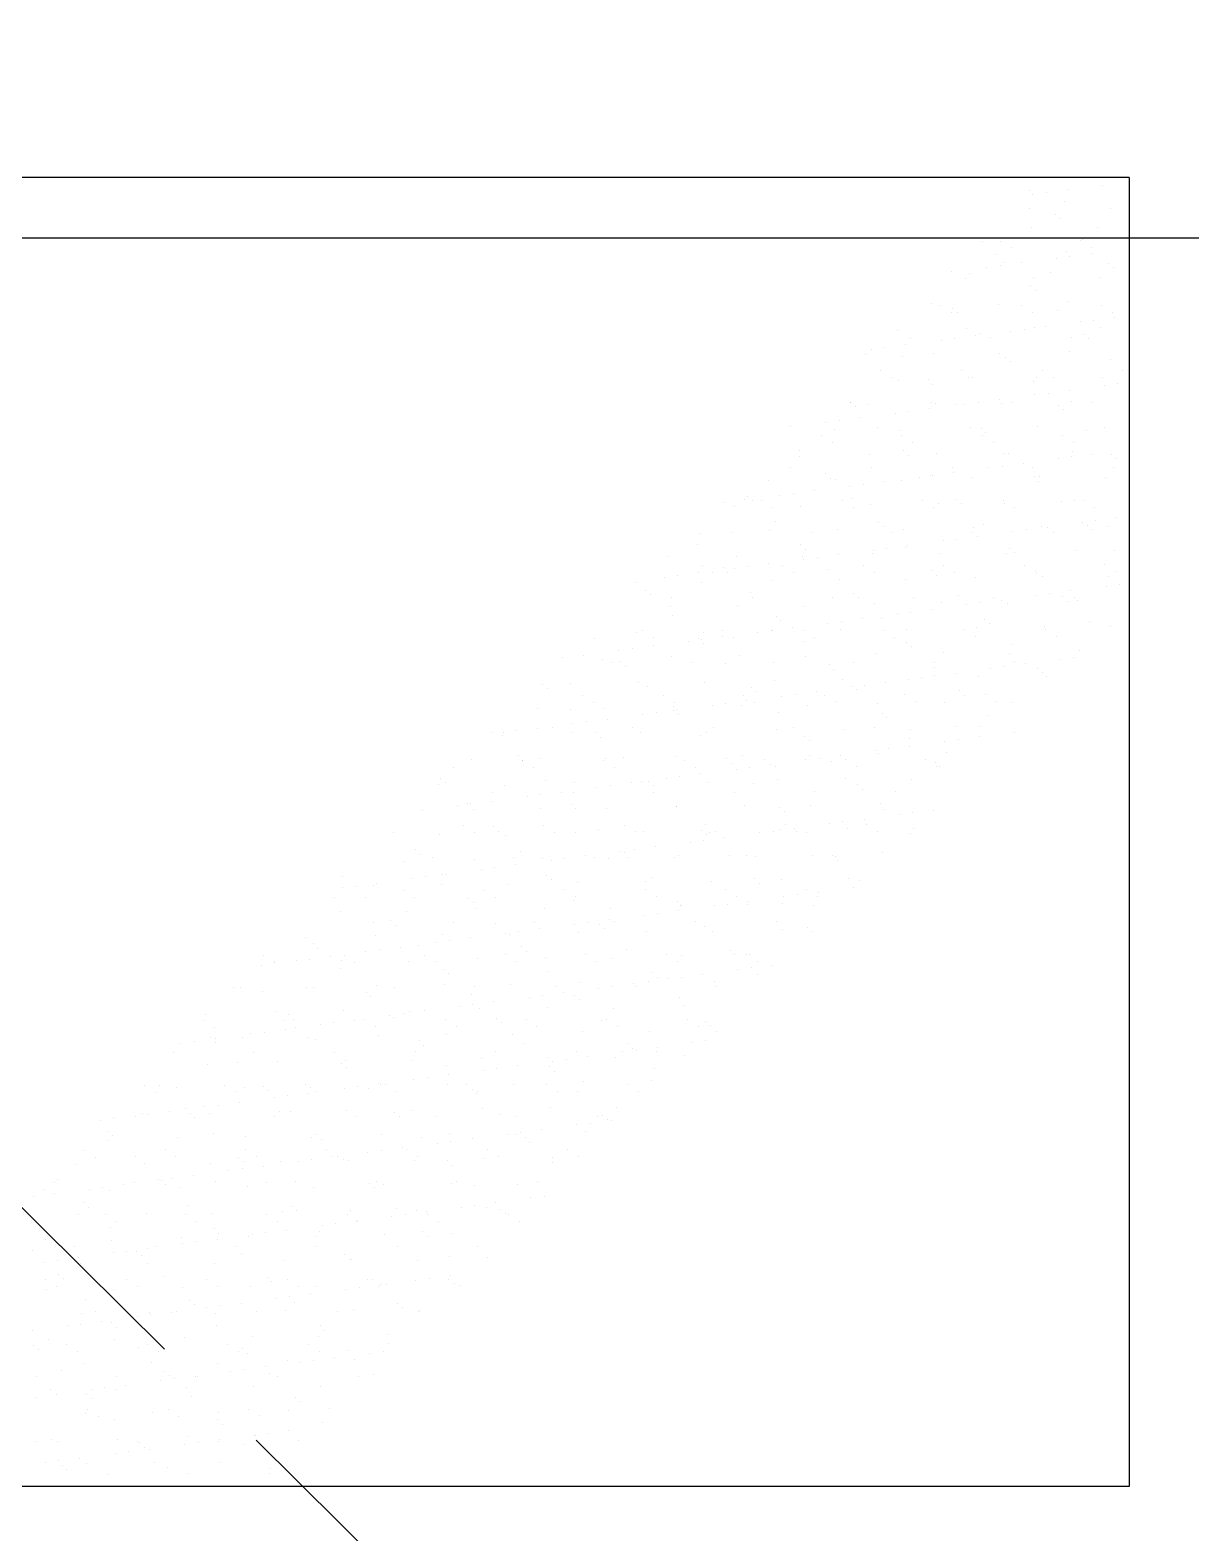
# Model space of a CAD drawing. Extents: x 686 to 7153, y 6615 to 11583.
# Drawn here: x 2781 to 3230, y 8687 to 9268 of the extents above; entities that cross this region are included whole.
import ezdxf

# ---------------------------------------------------------------- set-up
doc = ezdxf.new("R2010")
doc.units = 0
doc.header["$MEASUREMENT"] = 0
doc.linetypes.add('DASHED2', pattern=[0.375, 0.25, -0.125])
for name, color, linetype in [('3', 3, 'CONTINUOUS'), ('7', 7, 'CONTINUOUS'), ('BH', 3, 'CONTINUOUS'), ('TEXT', 3, 'CONTINUOUS')]:
    doc.layers.add(name, color=color, linetype=linetype)

# ---------------------------------------------------------------- blocks, each defined once
blk = doc.blocks.new('Q')
at = {"layer": 'BH'}
for p, q in [((781.45, 500.86), (781.45, 500.86)), ((787.87, 500.25), (787.87, 500.25)), ((796, 501.32), (796, 501.32)), ((809.58, 503.11), (809.58, 503.11)), ((781.48, 494.14), (781.48, 494.14)), ((782.66, 499.57), (782.66, 499.57)), ((795.06, 496.57), (795.06, 496.57)), ((812.63, 494.2), (812.63, 494.2)), ((791.41, 491.74), (791.41, 491.74)), ((793.25, 490.05), (793.25, 490.05)), ((782.17, 486.68), (782.17, 486.68)), ((807.75, 486.56), (807.75, 486.56)), ((763.19, 481.27), (763.19, 481.27)), ((770.16, 481.46), (770.16, 481.46)), ((774.38, 478.77), (774.38, 478.77)), ((795.69, 477.31), (795.69, 477.31)), ((801.3, 481.51), (801.3, 481.51)), ((801.95, 482.08), (801.95, 482.08)), ((805.22, 476.64), (805.22, 476.64)), ((805.52, 478.83), (805.52, 478.83)), ((764.97, 471.34), (764.97, 471.34)), ((768.68, 476.33), (768.68, 476.33)), ((770.17, 472.03), (770.17, 472.03)), ((771.89, 473.3), (771.89, 473.3)), ((778.3, 473.1), (778.3, 473.1)), ((791.88, 474.89), (791.88, 474.89)), ((797.09, 475.57), (797.09, 475.57)), ((811.9, 472.96), (811.9, 472.96)), ((813.75, 471.27), (813.75, 471.27)), ((751.38, 469.56), (751.38, 469.56)), ((756.62, 467.08), (756.62, 467.08)), ((758.42, 469.04), (758.42, 469.04)), ((782.8, 467.41), (782.8, 467.41)), ((789.56, 469.1), (789.56, 469.1)), ((808.38, 467.29), (808.38, 467.29)), ((781.84, 464.18), (781.84, 464.18)), ((783.68, 462.49), (783.68, 462.49)), ((743.73, 457.19), (743.73, 457.19)), ((747.1, 456.36), (747.1, 456.36)), ((751.31, 453.67), (751.31, 453.67)), ((751.78, 455.41), (751.78, 455.41)), ((753.62, 453.72), (753.62, 453.72)), ((769.31, 457.06), (769.31, 457.06)), ((778.24, 456.41), (778.24, 456.41)), ((782.46, 453.73), (782.46, 453.73)), ((792.38, 454.52), (792.38, 454.52)), ((796.32, 458.04), (796.32, 458.04)), ((809.38, 456.47), (809.38, 456.47)), ((813.6, 453.78), (813.6, 453.78)), ((757.25, 447.81), (757.25, 447.81)), ((783.43, 448.14), (783.43, 448.14)), ((787.52, 448.42), (787.52, 448.42)), ((801.1, 450.21), (801.1, 450.21)), ((806.31, 450.9), (806.31, 450.9)), ((809.01, 448.02), (809.01, 448.02)), ((814.44, 451.97), (814.44, 451.97)), ((730.24, 446.84), (730.24, 446.84)), ((735.35, 443.94), (735.35, 443.94)), ((747.27, 443.12), (747.27, 443.12)), ((752.47, 443.81), (752.47, 443.81)), ((760.6, 444.88), (760.6, 444.88)), ((762.32, 445.74), (762.32, 445.74)), ((766.5, 444), (766.5, 444)), ((774.19, 446.67), (774.19, 446.67)), ((779.39, 447.35), (779.39, 447.35)), ((797.64, 444.06), (797.64, 444.06)), ((802.34, 445.4), (802.34, 445.4)), ((804.18, 443.71), (804.18, 443.71)), ((718.18, 437.58), (718.18, 437.58)), ((720.35, 439.58), (720.35, 439.58)), ((725.56, 440.26), (725.56, 440.26)), ((732.26, 436.97), (732.26, 436.97)), ((733.69, 441.34), (733.69, 441.34)), ((744.36, 437.92), (744.36, 437.92)), ((769.94, 437.8), (769.94, 437.8)), ((772.28, 436.62), (772.28, 436.62)), ((796.95, 438.77), (796.95, 438.77)), ((724.03, 431.26), (724.03, 431.26)), ((755.17, 431.32), (755.17, 431.32)), ((774.12, 434.94), (774.12, 434.94)), ((786.32, 431.37), (786.32, 431.37)), ((812.88, 435.74), (812.88, 435.74)), ((817.46, 431.43), (817.46, 431.43)), ((728.25, 428.57), (728.25, 428.57)), ((730.87, 427.57), (730.87, 427.57)), ((742.21, 427.85), (742.21, 427.85)), ((744.06, 426.16), (744.06, 426.16)), ((757.88, 428.54), (757.88, 428.54)), ((759.39, 428.63), (759.39, 428.63)), ((782.82, 426.96), (782.82, 426.96)), ((784.06, 428.88), (784.06, 428.88)), ((790.53, 428.69), (790.53, 428.69)), ((809.64, 428.75), (809.64, 428.75)), ((810.32, 425.53), (810.32, 425.53)), ((815.53, 426.22), (815.53, 426.22)), ((712.15, 419.07), (712.15, 419.07)), ((712.29, 418.85), (712.29, 418.85)), ((718.81, 418.32), (718.81, 418.32)), ((743.43, 418.9), (743.43, 418.9)), ((744.99, 418.65), (744.99, 418.65)), ((756.49, 418.45), (756.49, 418.45)), ((761.69, 419.13), (761.69, 419.13)), ((769.82, 420.2), (769.82, 420.2)), ((770.57, 418.53), (770.57, 418.53)), ((774.57, 418.96), (774.57, 418.96)), ((783.41, 421.99), (783.41, 421.99)), ((788.61, 422.67), (788.61, 422.67)), ((796.74, 423.74), (796.74, 423.74)), ((797.58, 419.5), (797.58, 419.5)), ((805.71, 419.02), (805.71, 419.02)), ((714, 417.38), (714, 417.38)), ((715.99, 413.11), (715.99, 413.11)), ((729.57, 414.9), (729.57, 414.9)), ((734.78, 415.59), (734.78, 415.59)), ((742.91, 416.66), (742.91, 416.66)), ((752.76, 418.19), (752.76, 418.19)), ((792.77, 417.84), (792.77, 417.84)), ((794.62, 416.15), (794.62, 416.15)), ((689.07, 409.57), (689.07, 409.57)), ((702.65, 411.36), (702.65, 411.36)), ((705.92, 408.42), (705.92, 408.42)), ((707.86, 412.04), (707.86, 412.04)), ((722.7, 409.41), (722.7, 409.41)), ((731.5, 408.3), (731.5, 408.3)), ((758.51, 409.27), (758.51, 409.27)), ((762.71, 409.07), (762.71, 409.07)), ((764.55, 407.38), (764.55, 407.38)), ((784.69, 409.61), (784.69, 409.61)), ((803.32, 408.18), (803.32, 408.18)), ((810.27, 409.49), (810.27, 409.49)), ((700.97, 406.16), (700.97, 406.16)), ((705.18, 403.48), (705.18, 403.48)), ((732.11, 406.22), (732.11, 406.22)), ((736.33, 403.53), (736.33, 403.53)), ((763.25, 406.28), (763.25, 406.28)), ((767.47, 403.59), (767.47, 403.59)), ((794.39, 406.33), (794.39, 406.33)), ((798.61, 403.65), (798.61, 403.65)), ((692.43, 398.08), (692.43, 398.08)), ((692.64, 400.63), (692.64, 400.63)), ((719.44, 399.05), (719.44, 399.05)), ((732.65, 400.29), (732.65, 400.29)), ((734.49, 398.6), (734.49, 398.6)), ((745.62, 399.38), (745.62, 399.38)), ((771.2, 399.26), (771.2, 399.26)), ((773.25, 399.41), (773.25, 399.41)), ((779.04, 395.52), (779.04, 395.52)), ((792.63, 397.31), (792.63, 397.31)), ((797.83, 398), (797.83, 398)), ((798.21, 400.23), (798.21, 400.23)), ((805.96, 399.07), (805.96, 399.07)), ((813.27, 399.06), (813.27, 399.06)), ((815.11, 397.37), (815.11, 397.37)), ((689.22, 393.75), (689.22, 393.75)), ((702.59, 391.51), (702.59, 391.51)), ((704.43, 389.82), (704.43, 389.82)), ((720.37, 393.8), (720.37, 393.8)), ((738.79, 390.22), (738.79, 390.22)), ((743.19, 390.63), (743.19, 390.63)), ((744, 390.91), (744, 390.91)), ((751.51, 393.86), (751.51, 393.86)), ((752.13, 391.98), (752.13, 391.98)), ((759.14, 390.01), (759.14, 390.01)), ((765.71, 393.77), (765.71, 393.77)), ((770.91, 394.45), (770.91, 394.45)), ((782.65, 393.92), (782.65, 393.92)), ((783.21, 390.28), (783.21, 390.28)), ((785.32, 390.34), (785.32, 390.34)), ((810.9, 390.22), (810.9, 390.22)), ((813.79, 393.97), (813.79, 393.97)), ((680.37, 388.82), (680.37, 388.82)), ((690.16, 383.82), (690.16, 383.82)), ((698.29, 384.89), (698.29, 384.89)), ((706.55, 389.16), (706.55, 389.16)), ((711.87, 386.68), (711.87, 386.68)), ((717.08, 387.37), (717.08, 387.37)), ((725.21, 388.44), (725.21, 388.44)), ((732.13, 389.03), (732.13, 389.03)), ((785.05, 388.6), (785.05, 388.6)), ((663.24, 380.28), (663.24, 380.28)), ((667.48, 378.93), (667.48, 378.93)), ((671.37, 381.35), (671.37, 381.35)), ((672.53, 382.74), (672.53, 382.74)), ((674.37, 381.05), (674.37, 381.05)), ((677.9, 381.06), (677.9, 381.06)), ((682.12, 378.38), (682.12, 378.38)), ((684.95, 383.14), (684.95, 383.14)), ((693.06, 378.81), (693.06, 378.81)), ((709.04, 381.12), (709.04, 381.12)), ((713.13, 381.85), (713.13, 381.85)), ((713.26, 378.44), (713.26, 378.44)), ((720.07, 379.78), (720.07, 379.78)), ((740.19, 381.18), (740.19, 381.18)), ((744.4, 378.49), (744.4, 378.49)), ((746.25, 380.11), (746.25, 380.11)), ((753.15, 381.51), (753.15, 381.51)), ((754.99, 379.82), (754.99, 379.82)), ((771.33, 381.23), (771.33, 381.23)), ((771.83, 379.99), (771.83, 379.99)), ((775.54, 378.55), (775.54, 378.55)), ((793.75, 380.62), (793.75, 380.62)), ((798.84, 380.96), (798.84, 380.96)), ((802.47, 381.29), (802.47, 381.29)), ((806.69, 378.6), (806.69, 378.6)), ((683.07, 373.07), (683.07, 373.07)), ((723.08, 372.73), (723.08, 372.73)), ((763.69, 371.85), (763.69, 371.85)), ((801.85, 372.63), (801.85, 372.63)), ((807.05, 373.32), (807.05, 373.32)), ((815.18, 374.39), (815.18, 374.39)), ((654, 368.58), (654, 368.58)), ((666.16, 368.65), (666.16, 368.65)), ((681, 369.55), (681, 369.55)), ((697.3, 368.71), (697.3, 368.71)), ((707.18, 369.89), (707.18, 369.89)), ((724.93, 371.04), (724.93, 371.04)), ((728.44, 368.76), (728.44, 368.76)), ((732.76, 369.76), (732.76, 369.76)), ((753.22, 366.23), (753.22, 366.23)), ((759.58, 368.82), (759.58, 368.82)), ((759.77, 370.74), (759.77, 370.74)), ((761.35, 367.3), (761.35, 367.3)), ((774.93, 369.09), (774.93, 369.09)), ((780.13, 369.78), (780.13, 369.78)), ((785.95, 371.07), (785.95, 371.07)), ((788.26, 370.85), (788.26, 370.85)), ((790.72, 368.88), (790.72, 368.88)), ((803.7, 371.5), (803.7, 371.5)), ((805.55, 369.81), (805.55, 369.81)), ((811.53, 370.95), (811.53, 370.95)), ((653.01, 364.3), (653.01, 364.3)), ((693.02, 363.95), (693.02, 363.95)), ((694.87, 362.27), (694.87, 362.27)), ((707.51, 360.21), (707.51, 360.21)), ((720.7, 360.51), (720.7, 360.51)), ((721.09, 362), (721.09, 362)), ((726.3, 362.69), (726.3, 362.69)), ((733.63, 363.07), (733.63, 363.07)), ((734.43, 363.76), (734.43, 363.76)), ((746.88, 360.85), (746.88, 360.85)), ((748.01, 365.55), (748.01, 365.55)), ((772.46, 360.72), (772.46, 360.72)), ((773.64, 362.73), (773.64, 362.73)), ((775.49, 361.04), (775.49, 361.04)), ((799.47, 361.7), (799.47, 361.7)), ((814.25, 361.84), (814.25, 361.84)), ((641.94, 359.33), (641.94, 359.33)), ((654.84, 355.97), (654.84, 355.97)), ((662.96, 355.18), (662.96, 355.18)), ((667.26, 354.92), (667.26, 354.92)), ((668.11, 359.66), (668.11, 359.66)), ((672.46, 355.6), (672.46, 355.6)), ((680.59, 356.67), (680.59, 356.67)), ((685.98, 356.02), (685.98, 356.02)), ((693.69, 359.54), (693.69, 359.54)), ((694.17, 358.46), (694.17, 358.46)), ((699.38, 359.14), (699.38, 359.14)), ((717.12, 356.08), (717.12, 356.08)), ((748.26, 356.14), (748.26, 356.14)), ((779.4, 356.19), (779.4, 356.19)), ((810.54, 356.25), (810.54, 356.25)), ((629.04, 349.44), (629.04, 349.44)), ((640.34, 351.37), (640.34, 351.37)), ((645.54, 352.06), (645.54, 352.06)), ((653.67, 353.13), (653.67, 353.13)), ((654.63, 349.31), (654.63, 349.31)), ((659.05, 353.28), (659.05, 353.28)), ((664.81, 353.49), (664.81, 353.49)), ((681.63, 350.29), (681.63, 350.29)), ((690.2, 353.34), (690.2, 353.34)), ((703.57, 354.29), (703.57, 354.29)), ((707.81, 350.62), (707.81, 350.62)), ((721.34, 353.39), (721.34, 353.39)), ((733.39, 350.5), (733.39, 350.5)), ((743.58, 353.95), (743.58, 353.95)), ((745.42, 352.26), (745.42, 352.26)), ((752.48, 353.45), (752.48, 353.45)), ((760.4, 351.47), (760.4, 351.47)), ((783.62, 353.51), (783.62, 353.51)), ((784.19, 353.07), (784.19, 353.07)), ((786.58, 351.8), (786.58, 351.8)), ((812.16, 351.68), (812.16, 351.68)), ((814.76, 353.56), (814.76, 353.56)), ((816.27, 348.64), (816.27, 348.64)), ((632.9, 346.4), (632.9, 346.4)), ((634.74, 344.71), (634.74, 344.71)), ((643.09, 343.55), (643.09, 343.55)), ((673.51, 345.52), (673.51, 345.52)), ((674.24, 343.61), (674.24, 343.61)), ((705.38, 343.67), (705.38, 343.67)), ((713.52, 345.17), (713.52, 345.17)), ((715.36, 343.48), (715.36, 343.48)), ((736.52, 343.72), (736.52, 343.72)), ((754.12, 344.29), (754.12, 344.29)), ((767.66, 343.78), (767.66, 343.78)), ((784.15, 344.41), (784.15, 344.41)), ((789.35, 345.1), (789.35, 345.1)), ((794.14, 343.94), (794.14, 343.94)), ((797.48, 346.17), (797.48, 346.17)), ((798.8, 343.84), (798.8, 343.84)), ((811.07, 347.96), (811.07, 347.96)), ((642.57, 340.06), (642.57, 340.06)), ((668.74, 340.39), (668.74, 340.39)), ((694.32, 340.27), (694.32, 340.27)), ((721.33, 341.24), (721.33, 341.24)), ((730.31, 337.33), (730.31, 337.33)), ((735.52, 338.01), (735.52, 338.01)), ((743.65, 339.08), (743.65, 339.08)), ((747.51, 341.58), (747.51, 341.58)), ((757.23, 340.87), (757.23, 340.87)), ((762.44, 341.55), (762.44, 341.55)), ((770.57, 342.62), (770.57, 342.62)), ((773.09, 341.45), (773.09, 341.45)), ((795.98, 342.26), (795.98, 342.26)), ((800.1, 342.43), (800.1, 342.43)), ((643.44, 336.74), (643.44, 336.74)), ((683.46, 336.4), (683.46, 336.4)), ((685.3, 334.71), (685.3, 334.71)), ((689.81, 331.99), (689.81, 331.99)), ((703.39, 333.78), (703.39, 333.78)), ((708.44, 331.35), (708.44, 331.35)), ((708.6, 334.47), (708.6, 334.47)), ((716.73, 335.54), (716.73, 335.54)), ((724.06, 335.51), (724.06, 335.51)), ((734.02, 331.23), (734.02, 331.23)), ((761.03, 332.2), (761.03, 332.2)), ((764.08, 335.17), (764.08, 335.17)), ((765.92, 333.48), (765.92, 333.48)), ((787.21, 332.54), (787.21, 332.54)), ((804.68, 334.28), (804.68, 334.28)), ((812.79, 332.41), (812.79, 332.41)), ((613.38, 327.96), (613.38, 327.96)), ((629.67, 330.17), (629.67, 330.17)), ((631.77, 330.87), (631.77, 330.87)), ((635.99, 328.18), (635.99, 328.18)), ((649.56, 326.69), (649.56, 326.69)), ((653.4, 327.62), (653.4, 327.62)), ((654.76, 327.38), (654.76, 327.38)), ((655.24, 325.93), (655.24, 325.93)), ((655.26, 330.04), (655.26, 330.04)), ((662.89, 328.45), (662.89, 328.45)), ((662.91, 330.93), (662.91, 330.93)), ((667.13, 328.24), (667.13, 328.24)), ((676.48, 330.24), (676.48, 330.24)), ((681.68, 330.92), (681.68, 330.92)), ((682.26, 331.02), (682.26, 331.02)), ((694, 326.74), (694, 326.74)), ((694.06, 330.98), (694.06, 330.98)), ((698.27, 328.3), (698.27, 328.3)), ((725.2, 331.04), (725.2, 331.04)), ((729.41, 328.35), (729.41, 328.35)), ((734.02, 326.39), (734.02, 326.39)), ((756.34, 331.1), (756.34, 331.1)), ((760.55, 328.41), (760.55, 328.41)), ((774.62, 325.51), (774.62, 325.51)), ((787.48, 331.15), (787.48, 331.15)), ((791.7, 328.47), (791.7, 328.47)), ((600.93, 320.29), (600.93, 320.29)), ((609.06, 321.36), (609.06, 321.36)), ((616.19, 319.82), (616.19, 319.82)), ((622.64, 323.15), (622.64, 323.15)), ((627.85, 323.84), (627.85, 323.84)), ((635.98, 324.91), (635.98, 324.91)), ((643.2, 320.79), (643.2, 320.79)), ((669.37, 321.12), (669.37, 321.12)), ((694.95, 321), (694.95, 321)), ((721.96, 321.98), (721.96, 321.98)), ((735.86, 324.7), (735.86, 324.7)), ((748.14, 322.31), (748.14, 322.31)), ((773.72, 322.19), (773.72, 322.19)), ((793.37, 319.73), (793.37, 319.73)), ((798.57, 320.42), (798.57, 320.42)), ((800.73, 323.16), (800.73, 323.16)), ((620.03, 318.46), (620.03, 318.46)), ((623.34, 318.84), (623.34, 318.84)), ((625.18, 317.15), (625.18, 317.15)), ((651.17, 318.51), (651.17, 318.51)), ((663.94, 317.96), (663.94, 317.96)), ((682.31, 318.57), (682.31, 318.57)), ((703.96, 317.61), (703.96, 317.61)), ((705.8, 315.93), (705.8, 315.93)), ((713.45, 318.63), (713.45, 318.63)), ((744.56, 316.73), (744.56, 316.73)), ((744.59, 318.68), (744.59, 318.68)), ((752.87, 314.4), (752.87, 314.4)), ((766.45, 316.19), (766.45, 316.19)), ((771.66, 316.88), (771.66, 316.88)), ((775.74, 318.74), (775.74, 318.74)), ((779.79, 317.95), (779.79, 317.95)), ((784.57, 316.39), (784.57, 316.39)), ((786.42, 314.7), (786.42, 314.7)), ((593.27, 310.07), (593.27, 310.07)), ((595.12, 308.38), (595.12, 308.38)), ((604.13, 310.56), (604.13, 310.56)), ((630.3, 310.9), (630.3, 310.9)), ((633.88, 309.18), (633.88, 309.18)), ((655.89, 310.78), (655.89, 310.78)), ((673.89, 308.84), (673.89, 308.84)), ((682.89, 311.75), (682.89, 311.75)), ((709.07, 312.08), (709.07, 312.08)), ((712.61, 309.1), (712.61, 309.1)), ((714.5, 307.95), (714.5, 307.95)), ((717.82, 309.79), (717.82, 309.79)), ((725.95, 310.86), (725.95, 310.86)), ((734.65, 311.96), (734.65, 311.96)), ((739.53, 312.65), (739.53, 312.65)), ((744.74, 313.33), (744.74, 313.33)), ((761.66, 312.93), (761.66, 312.93)), ((787.84, 313.27), (787.84, 313.27)), ((608.71, 305.77), (608.71, 305.77)), ((612.92, 303.09), (612.92, 303.09)), ((639.85, 305.83), (639.85, 305.83)), ((644.07, 303.14), (644.07, 303.14)), ((663.98, 302.7), (663.98, 302.7)), ((670.99, 305.89), (670.99, 305.89)), ((672.11, 303.77), (672.11, 303.77)), ((675.21, 303.2), (675.21, 303.2)), ((675.74, 307.15), (675.74, 307.15)), ((685.7, 305.56), (685.7, 305.56)), ((690.9, 306.25), (690.9, 306.25)), ((699.03, 307.32), (699.03, 307.32)), ((702.13, 305.94), (702.13, 305.94)), ((706.35, 303.26), (706.35, 303.26)), ((722.59, 302.71), (722.59, 302.71)), ((733.27, 306), (733.27, 306)), ((737.49, 303.31), (737.49, 303.31)), ((748.77, 303.04), (748.77, 303.04)), ((754.51, 307.61), (754.51, 307.61)), ((756.36, 305.92), (756.36, 305.92)), ((764.41, 306.06), (764.41, 306.06)), ((768.63, 303.37), (768.63, 303.37)), ((774.35, 302.92), (774.35, 302.92)), ((591.24, 300.67), (591.24, 300.67)), ((603.82, 300.4), (603.82, 300.4)), ((616.82, 300.55), (616.82, 300.55)), ((618.28, 296.68), (618.28, 296.68)), ((631.86, 298.47), (631.86, 298.47)), ((637.07, 299.16), (637.07, 299.16)), ((643.83, 301.52), (643.83, 301.52)), ((643.83, 300.06), (643.83, 300.06)), ((645.2, 300.23), (645.2, 300.23)), ((645.68, 298.37), (645.68, 298.37)), ((658.78, 302.02), (658.78, 302.02)), ((670, 301.86), (670, 301.86)), ((684.44, 299.18), (684.44, 299.18)), ((695.58, 301.73), (695.58, 301.73)), ((724.45, 298.83), (724.45, 298.83)), ((726.29, 297.14), (726.29, 297.14)), ((765.06, 297.95), (765.06, 297.95)), ((573.76, 291.63), (573.76, 291.63)), ((578.03, 291.38), (578.03, 291.38)), ((583.23, 292.07), (583.23, 292.07)), ((591.36, 293.14), (591.36, 293.14)), ((596.96, 293.36), (596.96, 293.36)), ((604.76, 291.3), (604.76, 291.3)), ((604.94, 294.93), (604.94, 294.93)), ((610.15, 295.61), (610.15, 295.61)), ((613.77, 291.28), (613.77, 291.28)), ((628.11, 293.41), (628.11, 293.41)), ((630.93, 291.63), (630.93, 291.63)), ((656.52, 291.51), (656.52, 291.51)), ((659.25, 293.47), (659.25, 293.47)), ((683.52, 292.48), (683.52, 292.48)), ((690.39, 293.53), (690.39, 293.53)), ((709.7, 292.81), (709.7, 292.81)), ((721.53, 293.58), (721.53, 293.58)), ((735.28, 292.69), (735.28, 292.69)), ((752.67, 293.64), (752.67, 293.64)), ((762.29, 293.67), (762.29, 293.67)), ((775.67, 291.51), (775.67, 291.51)), ((577.75, 290.32), (577.75, 290.32)), ((615.61, 289.6), (615.61, 289.6)), ((654.38, 290.4), (654.38, 290.4)), ((694.39, 290.06), (694.39, 290.06)), ((696.23, 288.37), (696.23, 288.37)), ((727.04, 285.11), (727.04, 285.11)), ((734.99, 289.17), (734.99, 289.17)), ((735.17, 286.18), (735.17, 286.18)), ((748.75, 287.97), (748.75, 287.97)), ((753.96, 288.65), (753.96, 288.65)), ((762.09, 289.73), (762.09, 289.73)), ((565.69, 281.07), (565.69, 281.07)), ((583.71, 282.51), (583.71, 282.51)), ((585.55, 280.82), (585.55, 280.82)), ((585.64, 280.67), (585.64, 280.67)), ((591.87, 281.4), (591.87, 281.4)), ((616.78, 280.73), (616.78, 280.73)), ((617.45, 281.28), (617.45, 281.28)), ((624.31, 281.62), (624.31, 281.62)), ((644.46, 282.25), (644.46, 282.25)), ((647.92, 280.79), (647.92, 280.79)), ((664.33, 281.28), (664.33, 281.28)), ((666.17, 279.59), (666.17, 279.59)), ((670.63, 282.59), (670.63, 282.59)), ((679.07, 280.84), (679.07, 280.84)), ((681.33, 279.09), (681.33, 279.09)), ((694.92, 280.88), (694.92, 280.88)), ((696.21, 282.47), (696.21, 282.47)), ((700.12, 281.57), (700.12, 281.57)), ((704.93, 280.4), (704.93, 280.4)), ((708.25, 282.64), (708.25, 282.64)), ((710.21, 280.9), (710.21, 280.9)), ((721.83, 284.43), (721.83, 284.43)), ((723.22, 283.44), (723.22, 283.44)), ((741.35, 280.96), (741.35, 280.96)), ((744.95, 280.05), (744.95, 280.05)), ((749.4, 283.77), (749.4, 283.77)), ((553.65, 273.73), (553.65, 273.73)), ((558.72, 277.93), (558.72, 277.93)), ((589.86, 277.99), (589.86, 277.99)), ((621, 278.04), (621, 278.04)), ((641.08, 273.79), (641.08, 273.79)), ((646.29, 274.48), (646.29, 274.48)), ((652.14, 278.1), (652.14, 278.1)), ((654.42, 275.55), (654.42, 275.55)), ((668, 277.34), (668, 277.34)), ((673.2, 278.02), (673.2, 278.02)), ((683.28, 278.16), (683.28, 278.16)), ((684.15, 273.21), (684.15, 273.21)), ((710.33, 273.55), (710.33, 273.55)), ((714.42, 278.21), (714.42, 278.21)), ((735.91, 273.42), (735.91, 273.42)), ((745.57, 278.27), (745.57, 278.27)), ((746.79, 278.36), (746.79, 278.36)), ((552.8, 271.18), (552.8, 271.18)), ((555.49, 272.04), (555.49, 272.04)), ((573.9, 268.26), (573.9, 268.26)), ((578.38, 271.06), (578.38, 271.06)), ((592.45, 267.39), (592.45, 267.39)), ((594.25, 272.85), (594.25, 272.85)), ((600.58, 268.46), (600.58, 268.46)), ((605.04, 268.32), (605.04, 268.32)), ((605.39, 272.03), (605.39, 272.03)), ((614.16, 270.25), (614.16, 270.25)), ((619.37, 270.94), (619.37, 270.94)), ((627.5, 272.01), (627.5, 272.01)), ((631.56, 272.36), (631.56, 272.36)), ((634.27, 272.5), (634.27, 272.5)), ((636.11, 270.81), (636.11, 270.81)), ((636.18, 268.37), (636.18, 268.37)), ((657.15, 272.24), (657.15, 272.24)), ((667.32, 268.43), (667.32, 268.43)), ((674.87, 271.62), (674.87, 271.62)), ((698.46, 268.49), (698.46, 268.49)), ((714.89, 271.28), (714.89, 271.28)), ((716.73, 269.59), (716.73, 269.59)), ((729.61, 268.54), (729.61, 268.54)), ((560.33, 263.16), (560.33, 263.16)), ((564.19, 264.07), (564.19, 264.07)), ((565.53, 263.85), (565.53, 263.85)), ((566.32, 261.8), (566.32, 261.8)), ((573.66, 264.92), (573.66, 264.92)), ((587.25, 266.71), (587.25, 266.71)), ((592.5, 262.14), (592.5, 262.14)), ((604.21, 263.73), (604.21, 263.73)), ((606.05, 262.04), (606.05, 262.04)), ((618.08, 262.01), (618.08, 262.01)), ((644.81, 262.84), (644.81, 262.84)), ((645.09, 262.99), (645.09, 262.99)), ((671.26, 263.32), (671.26, 263.32)), ((684.83, 262.5), (684.83, 262.5)), ((696.84, 263.2), (696.84, 263.2)), ((723.85, 264.17), (723.85, 264.17)), ((725.43, 261.61), (725.43, 261.61)), ((744.39, 261.5), (744.39, 261.5)), ((546.75, 261.37), (546.75, 261.37)), ((624.86, 255.69), (624.86, 255.69)), ((656, 255.75), (656, 255.75)), ((686.67, 260.81), (686.67, 260.81)), ((687.14, 255.8), (687.14, 255.8)), ((704.14, 256.2), (704.14, 256.2)), ((709.34, 256.89), (709.34, 256.89)), ((717.47, 257.96), (717.47, 257.96)), ((718.28, 255.86), (718.28, 255.86)), ((731.05, 259.75), (731.05, 259.75)), ((736.26, 260.43), (736.26, 260.43)), ((535.65, 252.83), (535.65, 252.83)), ((553.43, 251.91), (553.43, 251.91)), ((562.58, 255.58), (562.58, 255.58)), ((566.79, 252.89), (566.79, 252.89)), ((574.15, 254.95), (574.15, 254.95)), ((575.99, 253.26), (575.99, 253.26)), ((579.01, 251.79), (579.01, 251.79)), ((593.72, 255.63), (593.72, 255.63)), ((597.94, 252.95), (597.94, 252.95)), ((606.02, 252.76), (606.02, 252.76)), ((614.75, 254.07), (614.75, 254.07)), ((629.08, 253), (629.08, 253)), ((632.19, 253.09), (632.19, 253.09)), ((654.76, 253.72), (654.76, 253.72)), ((656.61, 252.03), (656.61, 252.03)), ((657.78, 252.97), (657.78, 252.97)), ((660.22, 253.06), (660.22, 253.06)), ((663.64, 250.87), (663.64, 250.87)), ((677.22, 252.66), (677.22, 252.66)), ((682.42, 253.35), (682.42, 253.35)), ((684.78, 253.94), (684.78, 253.94)), ((690.55, 254.42), (690.55, 254.42)), ((691.36, 253.12), (691.36, 253.12)), ((695.37, 252.84), (695.37, 252.84)), ((710.96, 254.28), (710.96, 254.28)), ((722.5, 253.17), (722.5, 253.17)), ((735.38, 252.49), (735.38, 252.49)), ((736.54, 254.16), (736.54, 254.16)), ((544.08, 246.17), (544.08, 246.17)), ((545.93, 244.48), (545.93, 244.48)), ((584.69, 245.29), (584.69, 245.29)), ((623.38, 245.57), (623.38, 245.57)), ((624.7, 244.94), (624.7, 244.94)), ((628.59, 246.26), (628.59, 246.26)), ((636.72, 247.33), (636.72, 247.33)), ((650.3, 249.12), (650.3, 249.12)), ((655.51, 249.8), (655.51, 249.8)), ((665.31, 244.06), (665.31, 244.06)), ((671.89, 244.05), (671.89, 244.05)), ((724.48, 244.9), (724.48, 244.9)), ((539.94, 241.56), (539.94, 241.56)), ((550.83, 243.16), (550.83, 243.16)), ((566.95, 242.53), (566.95, 242.53)), ((569.55, 238.49), (569.55, 238.49)), ((574.75, 239.17), (574.75, 239.17)), ((581.97, 243.22), (581.97, 243.22)), ((582.88, 240.24), (582.88, 240.24)), ((593.13, 242.87), (593.13, 242.87)), ((596.47, 242.03), (596.47, 242.03)), ((601.67, 242.71), (601.67, 242.71)), ((609.8, 243.78), (609.8, 243.78)), ((613.12, 243.28), (613.12, 243.28)), ((618.71, 242.75), (618.71, 242.75)), ((626.55, 243.26), (626.55, 243.26)), ((644.26, 243.33), (644.26, 243.33)), ((645.72, 243.72), (645.72, 243.72)), ((675.4, 243.39), (675.4, 243.39)), ((697.47, 243.93), (697.47, 243.93)), ((705.32, 243.72), (705.32, 243.72)), ((706.54, 243.45), (706.54, 243.45)), ((707.16, 242.03), (707.16, 242.03)), ((515.87, 235.71), (515.87, 235.71)), ((529.05, 233.15), (529.05, 233.15)), ((542.63, 234.94), (542.63, 234.94)), ((547.84, 235.63), (547.84, 235.63)), ((554.06, 232.64), (554.06, 232.64)), ((554.63, 236.51), (554.63, 236.51)), ((555.97, 236.7), (555.97, 236.7)), ((579.64, 232.52), (579.64, 232.52)), ((594.64, 236.17), (594.64, 236.17)), ((596.48, 234.48), (596.48, 234.48)), ((606.65, 233.49), (606.65, 233.49)), ((632.82, 233.83), (632.82, 233.83)), ((635.25, 235.28), (635.25, 235.28)), ((658.41, 233.7), (658.41, 233.7)), ((675.26, 234.94), (675.26, 234.94)), ((677.1, 233.25), (677.1, 233.25)), ((685.41, 234.68), (685.41, 234.68)), ((711.59, 235.01), (711.59, 235.01)), ((715.86, 234.06), (715.86, 234.06)), ((512.59, 227.74), (512.59, 227.74)), ((515.71, 231.4), (515.71, 231.4)), ((520.92, 232.08), (520.92, 232.08)), ((524.57, 227.74), (524.57, 227.74)), ((527.88, 232.31), (527.88, 232.31)), ((539.51, 230.48), (539.51, 230.48)), ((543.73, 227.79), (543.73, 227.79)), ((564.58, 227.39), (564.58, 227.39)), ((570.65, 230.54), (570.65, 230.54)), ((574.87, 227.85), (574.87, 227.85)), ((601.79, 230.59), (601.79, 230.59)), ((606.01, 227.91), (606.01, 227.91)), ((632.94, 230.65), (632.94, 230.65)), ((637.15, 227.96), (637.15, 227.96)), ((664.08, 230.71), (664.08, 230.71)), ((668.29, 228.02), (668.29, 228.02)), ((686.44, 227.98), (686.44, 227.98)), ((691.64, 228.67), (691.64, 228.67)), ((695.22, 230.76), (695.22, 230.76)), ((699.44, 228.08), (699.44, 228.08)), ((699.77, 229.74), (699.77, 229.74)), ((713.36, 231.53), (713.36, 231.53)), ((514.99, 222.42), (514.99, 222.42)), ((540.57, 222.29), (540.57, 222.29)), ((566.42, 225.7), (566.42, 225.7)), ((567.58, 223.27), (567.58, 223.27)), ((593.76, 223.6), (593.76, 223.6)), ((605.18, 226.51), (605.18, 226.51)), ((619.34, 223.48), (619.34, 223.48)), ((632.6, 220.9), (632.6, 220.9)), ((637.81, 221.58), (637.81, 221.58)), ((645.2, 226.16), (645.2, 226.16)), ((645.94, 222.65), (645.94, 222.65)), ((646.35, 224.45), (646.35, 224.45)), ((647.04, 224.47), (647.04, 224.47)), ((659.52, 224.44), (659.52, 224.44)), ((664.73, 225.12), (664.73, 225.12)), ((672.52, 224.78), (672.52, 224.78)), ((672.86, 226.19), (672.86, 226.19)), ((685.8, 225.28), (685.8, 225.28)), ((698.1, 224.66), (698.1, 224.66)), ((527.77, 218.06), (527.77, 218.06)), ((534.52, 218.61), (534.52, 218.61)), ((536.36, 216.93), (536.36, 216.93)), ((558.91, 218.12), (558.91, 218.12)), ((575.12, 217.73), (575.12, 217.73)), ((590.05, 218.18), (590.05, 218.18)), ((592.1, 215.56), (592.1, 215.56)), ((605.69, 217.35), (605.69, 217.35)), ((610.89, 218.04), (610.89, 218.04)), ((615.14, 217.39), (615.14, 217.39)), ((616.98, 215.7), (616.98, 215.7)), ((619.02, 219.11), (619.02, 219.11)), ((621.19, 218.23), (621.19, 218.23)), ((652.33, 218.29), (652.33, 218.29)), ((655.74, 216.5), (655.74, 216.5)), ((683.48, 218.35), (683.48, 218.35)), ((686.04, 215.41), (686.04, 215.41)), ((695.76, 216.16), (695.76, 216.16)), ((501.5, 212.07), (501.5, 212.07)), ((504.46, 209.84), (504.46, 209.84)), ((528.51, 213.04), (528.51, 213.04)), ((551.85, 210.26), (551.85, 210.26)), ((554.69, 213.37), (554.69, 213.37)), ((557.06, 210.95), (557.06, 210.95)), ((565.19, 212.02), (565.19, 212.02)), ((578.77, 213.81), (578.77, 213.81)), ((580.27, 213.25), (580.27, 213.25)), ((583.97, 214.49), (583.97, 214.49)), ((607.28, 214.22), (607.28, 214.22)), ((633.45, 214.56), (633.45, 214.56)), ((659.04, 214.43), (659.04, 214.43)), ((697.6, 214.47), (697.6, 214.47)), ((485.31, 205.33), (485.31, 205.33)), ((503.22, 203.86), (503.22, 203.86)), ((506.3, 208.15), (506.3, 208.15)), ((511.35, 204.93), (511.35, 204.93)), ((516.45, 205.38), (516.45, 205.38)), ((524.93, 206.72), (524.93, 206.72)), ((530.14, 207.41), (530.14, 207.41)), ((538.27, 208.48), (538.27, 208.48)), ((545.06, 208.95), (545.06, 208.95)), ((547.59, 205.44), (547.59, 205.44)), ((568.21, 204), (568.21, 204)), ((578.73, 205.49), (578.73, 205.49)), ((585.08, 208.61), (585.08, 208.61)), ((586.92, 206.92), (586.92, 206.92)), ((594.39, 204.33), (594.39, 204.33)), ((609.87, 205.55), (609.87, 205.55)), ((619.97, 204.21), (619.97, 204.21)), ((625.68, 207.73), (625.68, 207.73)), ((641.01, 205.61), (641.01, 205.61)), ((646.98, 205.18), (646.98, 205.18)), ((665.7, 207.38), (665.7, 207.38)), ((667.54, 205.69), (667.54, 205.69)), ((672.15, 205.66), (672.15, 205.66)), ((673.15, 205.52), (673.15, 205.52)), ((484.43, 201.39), (484.43, 201.39)), ((489.44, 202.81), (489.44, 202.81)), ((489.52, 202.64), (489.52, 202.64)), ((498.02, 203.18), (498.02, 203.18)), ((515, 200.18), (515, 200.18)), ((515.62, 203.15), (515.62, 203.15)), ((520.66, 202.7), (520.66, 202.7)), ((541.2, 203.02), (541.2, 203.02)), ((551.8, 202.75), (551.8, 202.75)), ((555.02, 199.83), (555.02, 199.83)), ((556.86, 198.14), (556.86, 198.14)), ((582.95, 202.81), (582.95, 202.81)), ((595.62, 198.95), (595.62, 198.95)), ((614.09, 202.86), (614.09, 202.86)), ((635.63, 198.61), (635.63, 198.61)), ((645.23, 202.92), (645.23, 202.92)), ((655.16, 197.97), (655.16, 197.97)), ((668.74, 199.76), (668.74, 199.76)), ((673.95, 200.45), (673.95, 200.45)), ((676.24, 197.72), (676.24, 197.72)), ((676.37, 202.98), (676.37, 202.98)), ((682.08, 201.52), (682.08, 201.52)), ((473.56, 192.91), (473.56, 192.91)), ((476.55, 192.92), (476.55, 192.92)), ((502.13, 192.8), (502.13, 192.8)), ((504.7, 192.97), (504.7, 192.97)), ((529.14, 193.77), (529.14, 193.77)), ((535.84, 193.02), (535.84, 193.02)), ((555.32, 194.1), (555.32, 194.1)), ((566.99, 193.08), (566.99, 193.08)), ((580.9, 193.98), (580.9, 193.98)), ((598.13, 193.14), (598.13, 193.14)), ((607.91, 194.96), (607.91, 194.96)), ((614.91, 192.67), (614.91, 192.67)), ((620.11, 193.36), (620.11, 193.36)), ((628.24, 194.43), (628.24, 194.43)), ((629.27, 193.19), (629.27, 193.19)), ((634.08, 195.29), (634.08, 195.29)), ((637.48, 196.92), (637.48, 196.92)), ((641.82, 196.22), (641.82, 196.22)), ((647.03, 196.9), (647.03, 196.9)), ((659.67, 195.17), (659.67, 195.17)), ((660.41, 193.25), (660.41, 193.25)), ((484.94, 191.4), (484.94, 191.4)), ((524.95, 191.06), (524.95, 191.06)), ((526.8, 189.37), (526.8, 189.37)), ((565.56, 190.17), (565.56, 190.17)), ((566.28, 186.27), (566.28, 186.27)), ((574.41, 187.34), (574.41, 187.34)), ((587.99, 189.13), (587.99, 189.13)), ((593.19, 189.82), (593.19, 189.82)), ((601.32, 190.89), (601.32, 190.89)), ((605.57, 189.83), (605.57, 189.83)), ((607.42, 188.14), (607.42, 188.14)), ((646.18, 188.94), (646.18, 188.94)), ((462.24, 180.23), (462.24, 180.23)), ((463.07, 182.57), (463.07, 182.57)), ((490.07, 183.54), (490.07, 183.54)), ((493.38, 180.28), (493.38, 180.28)), ((494.89, 182.28), (494.89, 182.28)), ((496.74, 180.59), (496.74, 180.59)), ((516.25, 183.88), (516.25, 183.88)), ((520.57, 180.25), (520.57, 180.25)), ((524.52, 180.34), (524.52, 180.34)), ((534.15, 182.04), (534.15, 182.04)), ((535.5, 181.4), (535.5, 181.4)), ((539.36, 182.73), (539.36, 182.73)), ((541.83, 183.76), (541.83, 183.76)), ((547.49, 183.8), (547.49, 183.8)), ((555.66, 180.4), (555.66, 180.4)), ((561.07, 185.59), (561.07, 185.59)), ((568.84, 184.73), (568.84, 184.73)), ((575.51, 181.05), (575.51, 181.05)), ((586.81, 180.45), (586.81, 180.45)), ((595.02, 185.06), (595.02, 185.06)), ((616.12, 180.17), (616.12, 180.17)), ((617.95, 180.51), (617.95, 180.51)), ((620.6, 184.94), (620.6, 184.94)), ((647.61, 185.91), (647.61, 185.91)), ((649.09, 180.57), (649.09, 180.57)), ((466.46, 177.54), (466.46, 177.54)), ((480.32, 174.95), (480.32, 174.95)), ((485.52, 175.64), (485.52, 175.64)), ((493.65, 176.71), (493.65, 176.71)), ((497.6, 177.6), (497.6, 177.6)), ((507.24, 178.5), (507.24, 178.5)), ((512.44, 179.18), (512.44, 179.18)), ((528.74, 177.65), (528.74, 177.65)), ((529.77, 174.5), (529.77, 174.5)), ((555.95, 174.84), (555.95, 174.84)), ((559.88, 177.71), (559.88, 177.71)), ((577.35, 179.36), (577.35, 179.36)), ((581.53, 174.71), (581.53, 174.71)), ((591.02, 177.77), (591.02, 177.77)), ((608.54, 175.69), (608.54, 175.69)), ((622.16, 177.82), (622.16, 177.82)), ((634.71, 176.02), (634.71, 176.02)), ((653.31, 177.88), (653.31, 177.88)), ((656.13, 179.82), (656.13, 179.82)), ((657.97, 178.13), (657.97, 178.13)), ((660.3, 175.9), (660.3, 175.9)), ((453.4, 171.41), (453.4, 171.41)), ((458.6, 172.1), (458.6, 172.1)), ((464.83, 173.5), (464.83, 173.5)), ((466.67, 171.81), (466.67, 171.81)), ((466.73, 173.17), (466.73, 173.17)), ((477.18, 173.65), (477.18, 173.65)), ((502.76, 173.53), (502.76, 173.53)), ((505.44, 172.62), (505.44, 172.62)), ((545.45, 172.28), (545.45, 172.28)), ((547.29, 170.59), (547.29, 170.59)), ((586.05, 171.39), (586.05, 171.39)), ((626.07, 171.05), (626.07, 171.05)), ((627.91, 169.36), (627.91, 169.36)), ((629.33, 168.68), (629.33, 168.68)), ((637.46, 169.75), (637.46, 169.75)), ((651.04, 171.54), (651.04, 171.54)), ((656.25, 172.23), (656.25, 172.23)), ((450.5, 167.81), (450.5, 167.81)), ((463.7, 163.3), (463.7, 163.3)), ((475.37, 163.84), (475.37, 163.84)), ((481.64, 167.87), (481.64, 167.87)), ((490.7, 164.28), (490.7, 164.28)), ((512.78, 167.93), (512.78, 167.93)), ((515.39, 163.5), (515.39, 163.5)), ((516.88, 164.61), (516.88, 164.61)), ((542.46, 164.49), (542.46, 164.49)), ((543.92, 167.98), (543.92, 167.98)), ((569.47, 165.46), (569.47, 165.46)), ((575.06, 168.04), (575.06, 168.04)), ((595.65, 165.79), (595.65, 165.79)), ((597.21, 164.45), (597.21, 164.45)), ((602.41, 165.14), (602.41, 165.14)), ((606.2, 168.1), (606.2, 168.1)), ((610.54, 166.21), (610.54, 166.21)), ((621.23, 165.67), (621.23, 165.67)), ((624.13, 168), (624.13, 168)), ((637.35, 168.15), (637.35, 168.15)), ((648.24, 166.65), (648.24, 166.65)), ((517.23, 161.81), (517.23, 161.81)), ((543.37, 157.36), (543.37, 157.36)), ((548.58, 158.05), (548.58, 158.05)), ((555.99, 162.61), (555.99, 162.61)), ((556.71, 159.12), (556.71, 159.12)), ((570.29, 160.91), (570.29, 160.91)), ((575.5, 161.59), (575.5, 161.59)), ((583.63, 162.66), (583.63, 162.66)), ((596.01, 162.27), (596.01, 162.27)), ((597.85, 160.58), (597.85, 160.58)), ((636.61, 161.39), (636.61, 161.39)), ((439.17, 155.13), (439.17, 155.13)), ((443.39, 152.44), (443.39, 152.44)), ((445.31, 155.07), (445.31, 155.07)), ((451.64, 154.05), (451.64, 154.05)), ((470.32, 155.19), (470.32, 155.19)), ((474.53, 152.5), (474.53, 152.5)), ((477.81, 154.38), (477.81, 154.38)), ((485.33, 154.72), (485.33, 154.72)), ((487.17, 153.03), (487.17, 153.03)), ((501.46, 155.24), (501.46, 155.24)), ((502.87, 152.03), (502.87, 152.03)), ((503.39, 154.26), (503.39, 154.26)), ((505.67, 152.56), (505.67, 152.56)), ((516.46, 153.82), (516.46, 153.82)), ((521.66, 154.51), (521.66, 154.51)), ((525.93, 153.84), (525.93, 153.84)), ((529.79, 155.58), (529.79, 155.58)), ((530.4, 155.23), (530.4, 155.23)), ((532.6, 155.3), (532.6, 155.3)), ((536.82, 152.61), (536.82, 152.61)), ((556.58, 155.57), (556.58, 155.57)), ((563.74, 155.36), (563.74, 155.36)), ((565.95, 153.49), (565.95, 153.49)), ((567.79, 151.8), (567.79, 151.8)), ((567.96, 152.67), (567.96, 152.67)), ((582.16, 155.45), (582.16, 155.45)), ((594.88, 155.41), (594.88, 155.41)), ((599.1, 152.73), (599.1, 152.73)), ((606.55, 152.61), (606.55, 152.61)), ((609.17, 156.42), (609.17, 156.42)), ((626.02, 155.47), (626.02, 155.47)), ((630.24, 152.78), (630.24, 152.78)), ((635.34, 156.75), (635.34, 156.75)), ((455.27, 145.94), (455.27, 145.94)), ((462.62, 146.73), (462.62, 146.73)), ((467.82, 147.42), (467.82, 147.42)), ((475.95, 148.49), (475.95, 148.49)), ((489.54, 150.28), (489.54, 150.28)), ((494.74, 150.96), (494.74, 150.96)), ((517.51, 145.34), (517.51, 145.34)), ((570.1, 146.19), (570.1, 146.19)), ((596.28, 146.53), (596.28, 146.53)), ((621.86, 146.4), (621.86, 146.4)), ((422.12, 141.4), (422.12, 141.4)), ((427.43, 142.72), (427.43, 142.72)), ((435.7, 143.19), (435.7, 143.19)), ((438.74, 144.16), (438.74, 144.16)), ((440.91, 143.88), (440.91, 143.88)), ((449.04, 144.95), (449.04, 144.95)), ((457.11, 144.26), (457.11, 144.26)), ((458.57, 142.77), (458.57, 142.77)), ((464.33, 144.04), (464.33, 144.04)), ((489.71, 142.83), (489.71, 142.83)), ((491.33, 145.01), (491.33, 145.01)), ((495.87, 145.06), (495.87, 145.06)), ((520.86, 142.89), (520.86, 142.89)), ((535.89, 144.72), (535.89, 144.72)), ((537.73, 143.03), (537.73, 143.03)), ((543.09, 145.22), (543.09, 145.22)), ((552, 142.94), (552, 142.94)), ((576.49, 143.83), (576.49, 143.83)), ((583.14, 143), (583.14, 143)), ((606.43, 139.77), (606.43, 139.77)), ((611.63, 140.46), (611.63, 140.46)), ((614.28, 143.05), (614.28, 143.05)), ((616.5, 143.49), (616.5, 143.49)), ((618.35, 141.8), (618.35, 141.8)), ((619.76, 141.53), (619.76, 141.53)), ((425.21, 137.17), (425.21, 137.17)), ((425.26, 133.81), (425.26, 133.81)), ((427.05, 135.48), (427.05, 135.48)), ((452.27, 134.78), (452.27, 134.78)), ((465.81, 136.28), (465.81, 136.28)), ((478.44, 135.12), (478.44, 135.12)), ((504.02, 134.99), (504.02, 134.99)), ((505.82, 135.94), (505.82, 135.94)), ((507.67, 134.25), (507.67, 134.25)), ((531.03, 135.97), (531.03, 135.97)), ((546.43, 135.06), (546.43, 135.06)), ((557.21, 136.3), (557.21, 136.3)), ((565.93, 134.44), (565.93, 134.44)), ((579.51, 136.23), (579.51, 136.23)), ((582.79, 136.18), (582.79, 136.18)), ((584.72, 136.92), (584.72, 136.92)), ((586.44, 134.71), (586.44, 134.71)), ((592.85, 137.99), (592.85, 137.99)), ((609.8, 137.15), (609.8, 137.15)), ((416.11, 130.03), (416.11, 130.03)), ((447.25, 130.09), (447.25, 130.09)), ((478.39, 130.15), (478.39, 130.15)), ((509.53, 130.2), (509.53, 130.2)), ((525.67, 129.14), (525.67, 129.14)), ((530.88, 129.83), (530.88, 129.83)), ((539.01, 130.9), (539.01, 130.9)), ((540.68, 130.26), (540.68, 130.26)), ((552.59, 132.69), (552.59, 132.69)), ((557.8, 133.37), (557.8, 133.37)), ((571.82, 130.32), (571.82, 130.32)), ((588.29, 133.02), (588.29, 133.02)), ((602.96, 130.37), (602.96, 130.37)), ((413.2, 124.56), (413.2, 124.56)), ((420.33, 127.35), (420.33, 127.35)), ((435.75, 127.51), (435.75, 127.51)), ((439.37, 124.89), (439.37, 124.89)), ((451.47, 127.4), (451.47, 127.4)), ((464.96, 124.77), (464.96, 124.77)), ((471.84, 122.06), (471.84, 122.06)), ((475.76, 127.16), (475.76, 127.16)), ((477.04, 122.74), (477.04, 122.74)), ((477.61, 125.47), (477.61, 125.47)), ((482.61, 127.46), (482.61, 127.46)), ((485.17, 123.81), (485.17, 123.81)), ((491.96, 125.74), (491.96, 125.74)), ((498.76, 125.6), (498.76, 125.6)), ((503.96, 126.28), (503.96, 126.28)), ((512.09, 127.36), (512.09, 127.36)), ((513.75, 127.52), (513.75, 127.52)), ((516.37, 126.28), (516.37, 126.28)), ((518.14, 126.07), (518.14, 126.07)), ((543.72, 125.95), (543.72, 125.95)), ((544.89, 127.57), (544.89, 127.57)), ((556.38, 125.94), (556.38, 125.94)), ((558.22, 124.25), (558.22, 124.25)), ((570.73, 126.92), (570.73, 126.92)), ((576.03, 127.63), (576.03, 127.63)), ((596.91, 127.26), (596.91, 127.26)), ((596.99, 125.05), (596.99, 125.05)), ((607.18, 127.69), (607.18, 127.69)), ((404.37, 117.62), (404.37, 117.62)), ((405.69, 118.73), (405.69, 118.73)), ((431.34, 116.72), (431.34, 116.72)), ((435.51, 117.67), (435.51, 117.67)), ((444.92, 118.51), (444.92, 118.51)), ((445.7, 118.39), (445.7, 118.39)), ((447.54, 116.7), (447.54, 116.7)), ((450.13, 119.2), (450.13, 119.2)), ((458.26, 120.27), (458.26, 120.27)), ((466.65, 117.73), (466.65, 117.73)), ((486.31, 117.5), (486.31, 117.5)), ((497.79, 117.79), (497.79, 117.79)), ((526.32, 117.16), (526.32, 117.16)), ((528.93, 117.84), (528.93, 117.84)), ((531.66, 116.7), (531.66, 116.7)), ((557.84, 117.03), (557.84, 117.03)), ((560.07, 117.9), (560.07, 117.9)), ((566.92, 116.27), (566.92, 116.27)), ((583.42, 116.91), (583.42, 116.91)), ((591.21, 117.96), (591.21, 117.96)), ((396.29, 112.11), (396.29, 112.11)), ((400.31, 114.66), (400.31, 114.66)), ((404.42, 113.18), (404.42, 113.18)), ((418, 114.97), (418, 114.97)), ((423.21, 115.65), (423.21, 115.65)), ((425.89, 114.54), (425.89, 114.54)), ((452.9, 115.51), (452.9, 115.51)), ((479.07, 115.85), (479.07, 115.85)), ((504.65, 115.73), (504.65, 115.73)), ((528.16, 115.47), (528.16, 115.47)), ((588.73, 111.55), (588.73, 111.55)), ((593.94, 112.24), (593.94, 112.24)), ((413.83, 105.29), (413.83, 105.29)), ((415.64, 109.61), (415.64, 109.61)), ((417.48, 107.92), (417.48, 107.92)), ((424.19, 104.99), (424.19, 104.99)), ((440, 105.62), (440, 105.62)), ((455.33, 105.05), (455.33, 105.05)), ((456.24, 108.73), (456.24, 108.73)), ((465.59, 105.5), (465.59, 105.5)), ((486.47, 105.1), (486.47, 105.1)), ((492.59, 106.47), (492.59, 106.47)), ((496.26, 108.38), (496.26, 108.38)), ((498.1, 106.69), (498.1, 106.69)), ((517.61, 105.16), (517.61, 105.16)), ((518.77, 106.81), (518.77, 106.81)), ((536.86, 107.5), (536.86, 107.5)), ((540.1, 105.15), (540.1, 105.15)), ((544.35, 106.68), (544.35, 106.68)), ((548.23, 106.22), (548.23, 106.22)), ((548.75, 105.22), (548.75, 105.22)), ((561.81, 108.01), (561.81, 108.01)), ((567.02, 108.69), (567.02, 108.69)), ((571.36, 107.66), (571.36, 107.66)), ((575.15, 109.77), (575.15, 109.77)), ((576.88, 107.15), (576.88, 107.15)), ((578.72, 105.47), (578.72, 105.47)), ((579.89, 105.27), (579.89, 105.27)), ((397.26, 102.25), (397.26, 102.25)), ((426.18, 99.95), (426.18, 99.95)), ((428.4, 102.3), (428.4, 102.3)), ((459.54, 102.36), (459.54, 102.36)), ((466.2, 99.61), (466.2, 99.61)), ((490.69, 102.42), (490.69, 102.42)), ((494.39, 99.13), (494.39, 99.13)), ((507.98, 100.92), (507.98, 100.92)), ((513.18, 101.61), (513.18, 101.61)), ((521.31, 102.68), (521.31, 102.68)), ((521.83, 102.47), (521.83, 102.47)), ((534.89, 104.47), (534.89, 104.47)), ((552.97, 102.53), (552.97, 102.53)), ((584.11, 102.59), (584.11, 102.59)), ((400.94, 95.4), (400.94, 95.4)), ((426.52, 95.27), (426.52, 95.27)), ((453.53, 96.25), (453.53, 96.25)), ((454.14, 93.83), (454.14, 93.83)), ((459.35, 94.52), (459.35, 94.52)), ((467.48, 95.59), (467.48, 95.59)), ((468.04, 97.92), (468.04, 97.92)), ((479.7, 96.58), (479.7, 96.58)), ((481.06, 97.38), (481.06, 97.38)), ((486.26, 98.06), (486.26, 98.06)), ((505.28, 96.46), (505.28, 96.46)), ((506.8, 98.72), (506.8, 98.72)), ((532.29, 97.43), (532.29, 97.43)), ((546.82, 98.38), (546.82, 98.38)), ((548.66, 96.69), (548.66, 96.69)), ((558.47, 97.76), (558.47, 97.76)), ((396.12, 91.17), (396.12, 91.17)), ((405.51, 87.43), (405.51, 87.43)), ((412.44, 92.58), (412.44, 92.58)), ((413.64, 88.5), (413.64, 88.5)), ((427.22, 90.29), (427.22, 90.29)), ((432.43, 90.98), (432.43, 90.98)), ((436.14, 90.83), (436.14, 90.83)), ((437.98, 89.14), (437.98, 89.14)), ((440.56, 92.05), (440.56, 92.05)), ((443.58, 92.63), (443.58, 92.63)), ((474.73, 92.69), (474.73, 92.69)), ((476.74, 89.94), (476.74, 89.94)), ((493.22, 87.2), (493.22, 87.2)), ((505.87, 92.75), (505.87, 92.75)), ((516.76, 89.6), (516.76, 89.6)), ((518.6, 87.91), (518.6, 87.91)), ((519.4, 87.54), (519.4, 87.54)), ((537.01, 92.8), (537.01, 92.8)), ((544.98, 87.41), (544.98, 87.41)), ((557.36, 88.72), (557.36, 88.72)), ((568.15, 92.86), (568.15, 92.86)), ((571.99, 88.39), (571.99, 88.39)), ((400.31, 86.75), (400.31, 86.75)), ((406.08, 82.05), (406.08, 82.05)), ((414.46, 86.02), (414.46, 86.02)), ((440.63, 86.35), (440.63, 86.35)), ((466.22, 86.23), (466.22, 86.23)), ((557.45, 81.54), (557.45, 81.54)), ((401.12, 79.89), (401.12, 79.89)), ((401.57, 76.13), (401.57, 76.13)), ((405.34, 77.21), (405.34, 77.21)), ((407.92, 80.36), (407.92, 80.36)), ((427.15, 76), (427.15, 76)), ((432.26, 79.95), (432.26, 79.95)), ((436.48, 77.26), (436.48, 77.26)), ((446.68, 81.17), (446.68, 81.17)), ((454.16, 76.98), (454.16, 76.98)), ((463.4, 80.01), (463.4, 80.01)), ((467.62, 77.32), (467.62, 77.32)), ((480.33, 77.31), (480.33, 77.31)), ((486.69, 80.82), (486.69, 80.82)), ((488.54, 79.13), (488.54, 79.13)), ((494.55, 80.06), (494.55, 80.06)), ((498.76, 77.38), (498.76, 77.38)), ((505.91, 77.19), (505.91, 77.19)), ((517.2, 76.24), (517.2, 76.24)), ((522.4, 76.93), (522.4, 76.93)), ((525.69, 80.12), (525.69, 80.12)), ((527.3, 79.94), (527.3, 79.94)), ((529.9, 77.43), (529.9, 77.43)), ((530.53, 78), (530.53, 78)), ((532.92, 78.16), (532.92, 78.16)), ((544.11, 79.79), (544.11, 79.79)), ((549.32, 80.47), (549.32, 80.47)), ((556.83, 80.18), (556.83, 80.18)), ((559.1, 78.5), (559.1, 78.5)), ((561.04, 77.49), (561.04, 77.49)), ((416.62, 72.39), (416.62, 72.39)), ((456.63, 72.05), (456.63, 72.05)), ((458.48, 70.36), (458.48, 70.36)), ((468.57, 69.84), (468.57, 69.84)), ((476.7, 70.91), (476.7, 70.91)), ((490.28, 72.7), (490.28, 72.7)), ((495.48, 73.39), (495.48, 73.39)), ((497.24, 71.16), (497.24, 71.16)), ((503.61, 74.46), (503.61, 74.46)), ((537.25, 70.82), (537.25, 70.82)), ((415.09, 66.75), (415.09, 66.75)), ((420.52, 67.54), (420.52, 67.54)), ((436.44, 65.61), (436.44, 65.61)), ((441.26, 67.09), (441.26, 67.09)), ((441.65, 66.3), (441.65, 66.3)), ((449.78, 67.37), (449.78, 67.37)), ((451.66, 67.59), (451.66, 67.59)), ((463.36, 69.16), (463.36, 69.16)), ((466.85, 66.96), (466.85, 66.96)), ((482.8, 67.65), (482.8, 67.65)), ((493.85, 67.94), (493.85, 67.94)), ((513.94, 67.71), (513.94, 67.71)), ((520.03, 68.27), (520.03, 68.27)), ((539.09, 69.13), (539.09, 69.13)), ((545.08, 67.76), (545.08, 67.76)), ((545.61, 68.15), (545.61, 68.15)), ((395.94, 60.28), (395.94, 60.28)), ((409.53, 62.07), (409.53, 62.07)), ((414.73, 62.75), (414.73, 62.75)), ((422.86, 63.82), (422.86, 63.82)), ((426.57, 63.27), (426.57, 63.27)), ((428.41, 61.58), (428.41, 61.58)), ((467.18, 62.39), (467.18, 62.39)), ((507.19, 62.04), (507.19, 62.04)), ((509.03, 60.35), (509.03, 60.35)), ((533.55, 58.89), (533.55, 58.89)), ((396.51, 54.49), (396.51, 54.49)), ((398.35, 52.8), (398.35, 52.8)), ((402.2, 56.86), (402.2, 56.86)), ((409.2, 54.85), (409.2, 54.85)), ((427.78, 56.74), (427.78, 56.74)), ((437.11, 53.61), (437.11, 53.61)), ((440.34, 54.91), (440.34, 54.91)), ((454.79, 57.71), (454.79, 57.71)), ((471.48, 54.97), (471.48, 54.97)), ((477.13, 53.27), (477.13, 53.27)), ((480.96, 58.04), (480.96, 58.04)), ((502.62, 55.02), (502.62, 55.02)), ((506.54, 57.92), (506.54, 57.92)), ((506.84, 52.34), (506.84, 52.34)), ((517.73, 52.38), (517.73, 52.38)), ((533.76, 55.08), (533.76, 55.08)), ((413.41, 52.17), (413.41, 52.17)), ((415.72, 47.48), (415.72, 47.48)), ((441.89, 47.82), (441.89, 47.82)), ((444.56, 52.22), (444.56, 52.22)), ((467.48, 47.69), (467.48, 47.69)), ((475.7, 52.28), (475.7, 52.28)), ((478.97, 51.58), (478.97, 51.58)), ((494.48, 48.67), (494.48, 48.67)), ((499.5, 48.02), (499.5, 48.02)), ((504.7, 48.71), (504.7, 48.71)), ((512.83, 49.78), (512.83, 49.78)), ((520.66, 49), (520.66, 49)), ((526.42, 51.57), (526.42, 51.57)), ((531.62, 52.25), (531.62, 52.25)), ((397.45, 42.44), (397.45, 42.44)), ((407.05, 44.83), (407.05, 44.83)), ((428.6, 42.49), (428.6, 42.49)), ((445.66, 40.94), (445.66, 40.94)), ((447.07, 44.49), (447.07, 44.49)), ((448.91, 42.8), (448.91, 42.8)), ((450.87, 41.62), (450.87, 41.62)), ((459, 42.69), (459, 42.69)), ((459.74, 42.55), (459.74, 42.55)), ((472.58, 44.48), (472.58, 44.48)), ((477.79, 45.16), (477.79, 45.16)), ((485.92, 46.23), (485.92, 46.23)), ((487.67, 43.6), (487.67, 43.6)), ((490.88, 42.61), (490.88, 42.61)), ((522.02, 42.66), (522.02, 42.66)), ((527.69, 43.26), (527.69, 43.26)), ((402.83, 37.59), (402.83, 37.59)), ((405.16, 35.6), (405.16, 35.6)), ((417.01, 35.71), (417.01, 35.71)), ((418.75, 37.39), (418.75, 37.39)), ((423.95, 38.08), (423.95, 38.08)), ((428.41, 37.47), (428.41, 37.47)), ((432.08, 39.15), (432.08, 39.15)), ((455.42, 38.44), (455.42, 38.44)), ((481.59, 38.77), (481.59, 38.77)), ((507.17, 38.65), (507.17, 38.65)), ((397.03, 34.53), (397.03, 34.53)), ((417.27, 29.81), (417.27, 29.81)), ((418.85, 34.02), (418.85, 34.02)), ((448.41, 29.87), (448.41, 29.87)), ((457.61, 34.83), (457.61, 34.83)), ((479.56, 29.92), (479.56, 29.92)), ((495.11, 29.4), (495.11, 29.4)), ((497.63, 34.48), (497.63, 34.48)), ((499.47, 32.8), (499.47, 32.8)), ((510.7, 29.98), (510.7, 29.98)), ((416.35, 28.21), (416.35, 28.21)), ((421.49, 27.13), (421.49, 27.13)), ((427.55, 26.05), (427.55, 26.05)), ((442.52, 28.55), (442.52, 28.55)), ((452.63, 27.18), (452.63, 27.18)), ((467.56, 25.71), (467.56, 25.71)), ((468.11, 28.43), (468.11, 28.43)), ((469.41, 24.02), (469.41, 24.02)), ((483.77, 27.24), (483.77, 27.24)), ((508.17, 24.82), (508.17, 24.82)), ((403.46, 18.32), (403.46, 18.32)), ((429.04, 18.2), (429.04, 18.2)), ((436.67, 17.45), (436.67, 17.45)), ((456.05, 19.17), (456.05, 19.17)), ((467.81, 17.51), (467.81, 17.51)), ((468.22, 18.01), (468.22, 18.01)), ((481.8, 19.8), (481.8, 19.8)), ((482.22, 19.51), (482.22, 19.51)), ((487.01, 20.49), (487.01, 20.49)), ((495.14, 21.56), (495.14, 21.56)), ((498.95, 17.57), (498.95, 17.57)), ((397.49, 17.27), (397.49, 17.27)), ((405.53, 17.4), (405.53, 17.4)), ((427.97, 12.71), (427.97, 12.71)), ((433.17, 13.4), (433.17, 13.4)), ((437.5, 16.93), (437.5, 16.93)), ((439.35, 15.24), (439.35, 15.24)), ((441.3, 14.47), (441.3, 14.47)), ((454.88, 16.26), (454.88, 16.26)), ((460.09, 16.94), (460.09, 16.94)), ((478.11, 16.05), (478.11, 16.05)), ((401.05, 9.17), (401.05, 9.17)), ((406.25, 9.86), (406.25, 9.86)), ((407.44, 8.15), (407.44, 8.15)), ((409.28, 6.46), (409.28, 6.46)), ((414.38, 10.93), (414.38, 10.93)), ((416.98, 8.95), (416.98, 8.95)), ((443.15, 9.28), (443.15, 9.28)), ((448.05, 7.27), (448.05, 7.27)), ((468.74, 9.16), (468.74, 9.16)), ((488.06, 6.93), (488.06, 6.93)), ((425.35, 4.77), (425.35, 4.77)), ((456.49, 4.83), (456.49, 4.83)), ((487.63, 4.88), (487.63, 4.88))]:
    blk.add_line(p, q, dxfattribs=at)

msp = doc.modelspace()

# ---------------------------------------------------------------- linework, layer by layer
at = {"layer": '3', "linetype": 'DASHED2', "ltscale": 400}
msp.add_lwpolyline([(3536.04, 10440.92), (2336.04, 9250.92), (3536.04, 8060.92)], dxfattribs=at)
at = {"layer": '7'}
for p, q in [((3206.04, 9210.92), (2386.04, 9210.92)), ((3206.04, 9210.92), (3206.04, 8704.92)), ((3206.04, 8704.92), (2386.04, 8704.92))]:
    msp.add_line(p, q, dxfattribs=at)
at = {"layer": 'TEXT'}
msp.add_line((6912.88, 9187.42), (991.57, 9187.42), dxfattribs=at)

# ---------------------------------------------------------------- block references
msp.add_blockref('Q', (2386.04, 8704.92), dxfattribs=at)

doc.saveas('drawing.dxf')
